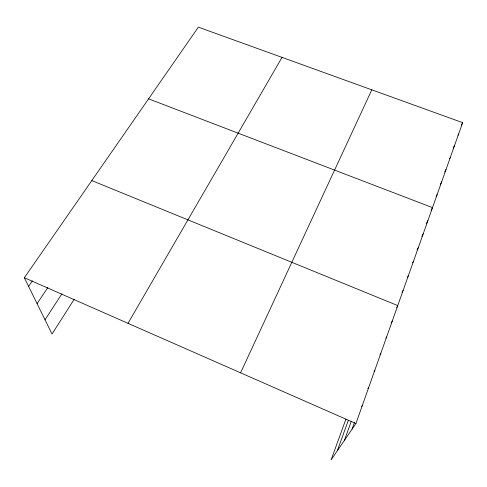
<?xml version="1.0" encoding="UTF-8"?>
<svg xmlns="http://www.w3.org/2000/svg" width="487" height="487" viewBox="0 0 487 487"><rect width="100%" height="100%" fill="white"/><g stroke="black" fill="none" stroke-linecap="round" stroke-linejoin="round"><path stroke-width="0.73" d="M345.947 419.094L331.123 459.844L355.912 423.538L462.65 122.651L198.361 27.156L24.35 277.736L52.006 334.039L74.14 299.347M352.071 429.175L354.524 422.278M344.431 440.358L351.334 421.115M337.345 450.731L348.321 420.378M240.578 372.823L371.806 89.827M461.305 125.372L462.65 122.651M457.975 135.289L458.644 133.943M453.214 148.164L454.541 145.503M449.684 158.652L450.347 157.338M444.728 172.045L446.049 169.452M440.339 184.421L441.648 181.864M436.09 196.602L437.131 194.581M431.129 210.268L432.511 207.614L148.578 98.849M426.198 223.837L427.909 220.581M421.839 236.42L423.197 233.87M417.024 249.989L418.363 247.493M412.696 262.773L413.408 261.458M407.266 277.712L408.325 275.788M402.067 292.358L403.114 290.489M396.643 307.547L397.757 305.58L91.812 180.592M128.008 323.319L282.028 57.387M391.164 322.978L392.26 321.079M385.893 338.215L386.617 336.998M380.043 354.627L380.816 353.349M374.095 371.38L374.85 370.163M367.904 388.723L368.714 387.451M44.999 319.776L61.965 293.752M361.616 406.438L362.407 405.239M37.073 303.644L47.866 287.488M28.593 286.38L32.386 280.847M24.35 277.736L355.912 423.538"/></g></svg>
